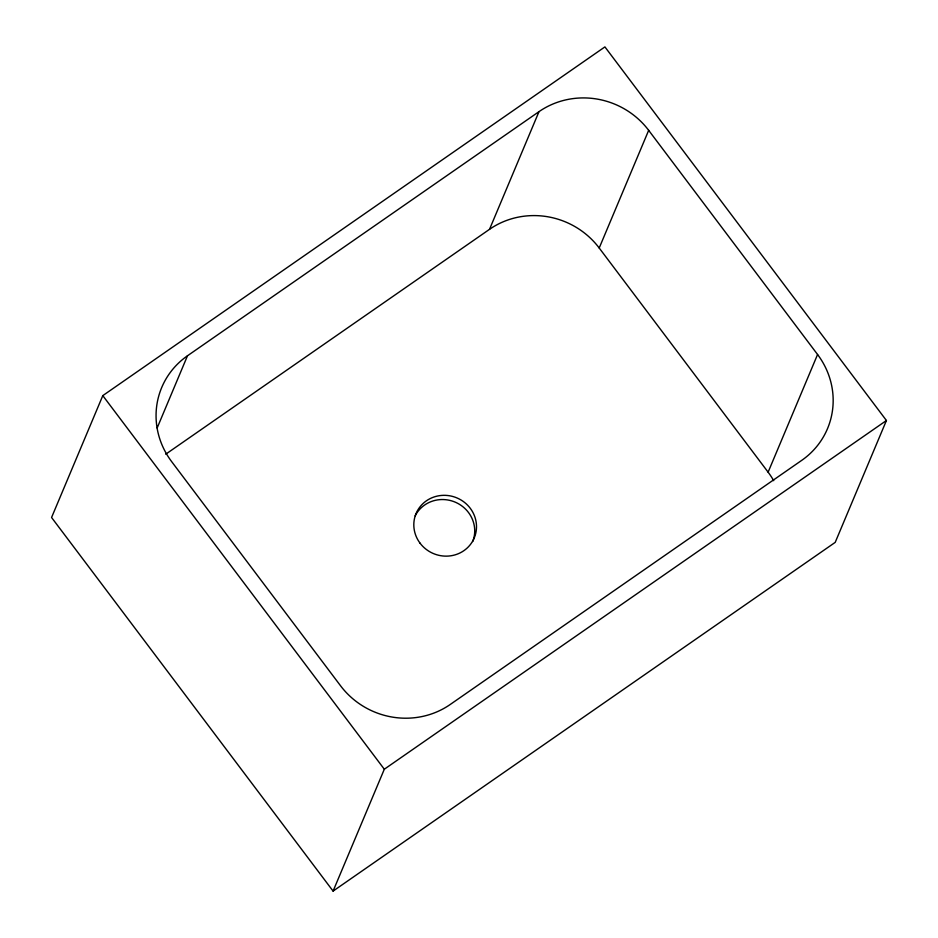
<?xml version="1.0" encoding="UTF-8"?>
<svg xmlns="http://www.w3.org/2000/svg" width="938" height="938" viewBox="0 0 938 938"><rect width="100%" height="100%" fill="white"/><g stroke="black" fill="none" stroke-linecap="round" stroke-linejoin="round"><path stroke-width="1.41" d="M102.793 395.625L51.567 517.495L333.084 891.1L835.207 542.375L886.433 420.505L604.916 46.9L102.793 395.625L384.31 769.23L333.084 891.1M157.15 427.974L187.494 355.772L538.987 111.657A78.862 75.497 22.8 0 1 648.674 130.335L817.573 354.505A78.862 75.497 22.8 0 1 801.732 460.359L450.24 704.473A78.862 75.497 22.8 0 1 340.564 685.795L171.654 461.625A78.862 75.497 22.8 0 1 187.494 355.772M165.721 454.203L489.519 229.329L538.987 111.657M773.698 480.678A78.862 75.497 22.8 0 0 768.116 472.177L599.206 248.007L648.674 130.335M768.116 472.177L817.573 354.505M384.31 769.23L886.433 420.505M415.182 515.83A31.54 30.204 22.8 0 1 455.739 502.381A31.54 30.204 22.8 0 1 472.729 541.507M489.519 229.329A78.862 75.497 22.8 0 1 599.206 248.007M420.048 543.172A31.54 30.204 22.8 0 0 473.96 538.588A31.54 30.204 22.8 0 0 441.446 495.44A31.54 30.204 22.8 0 0 420.048 543.172"/></g></svg>
